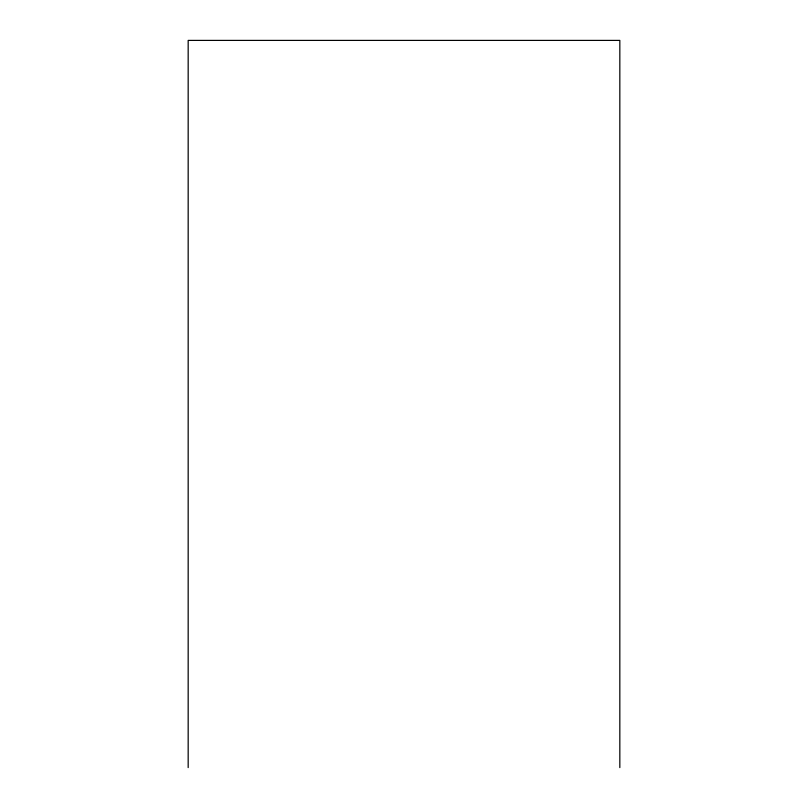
<?xml version="1.0" encoding="UTF-8"?>
<svg xmlns="http://www.w3.org/2000/svg" width="808" height="808" viewBox="0 0 808 808"><rect width="100%" height="100%" fill="white"/><g stroke="black" fill="none" stroke-linecap="round" stroke-linejoin="round"><path stroke-width="1.21" d="M619.827 767.6L619.827 40.4L188.173 40.4L188.173 767.6"/></g></svg>
